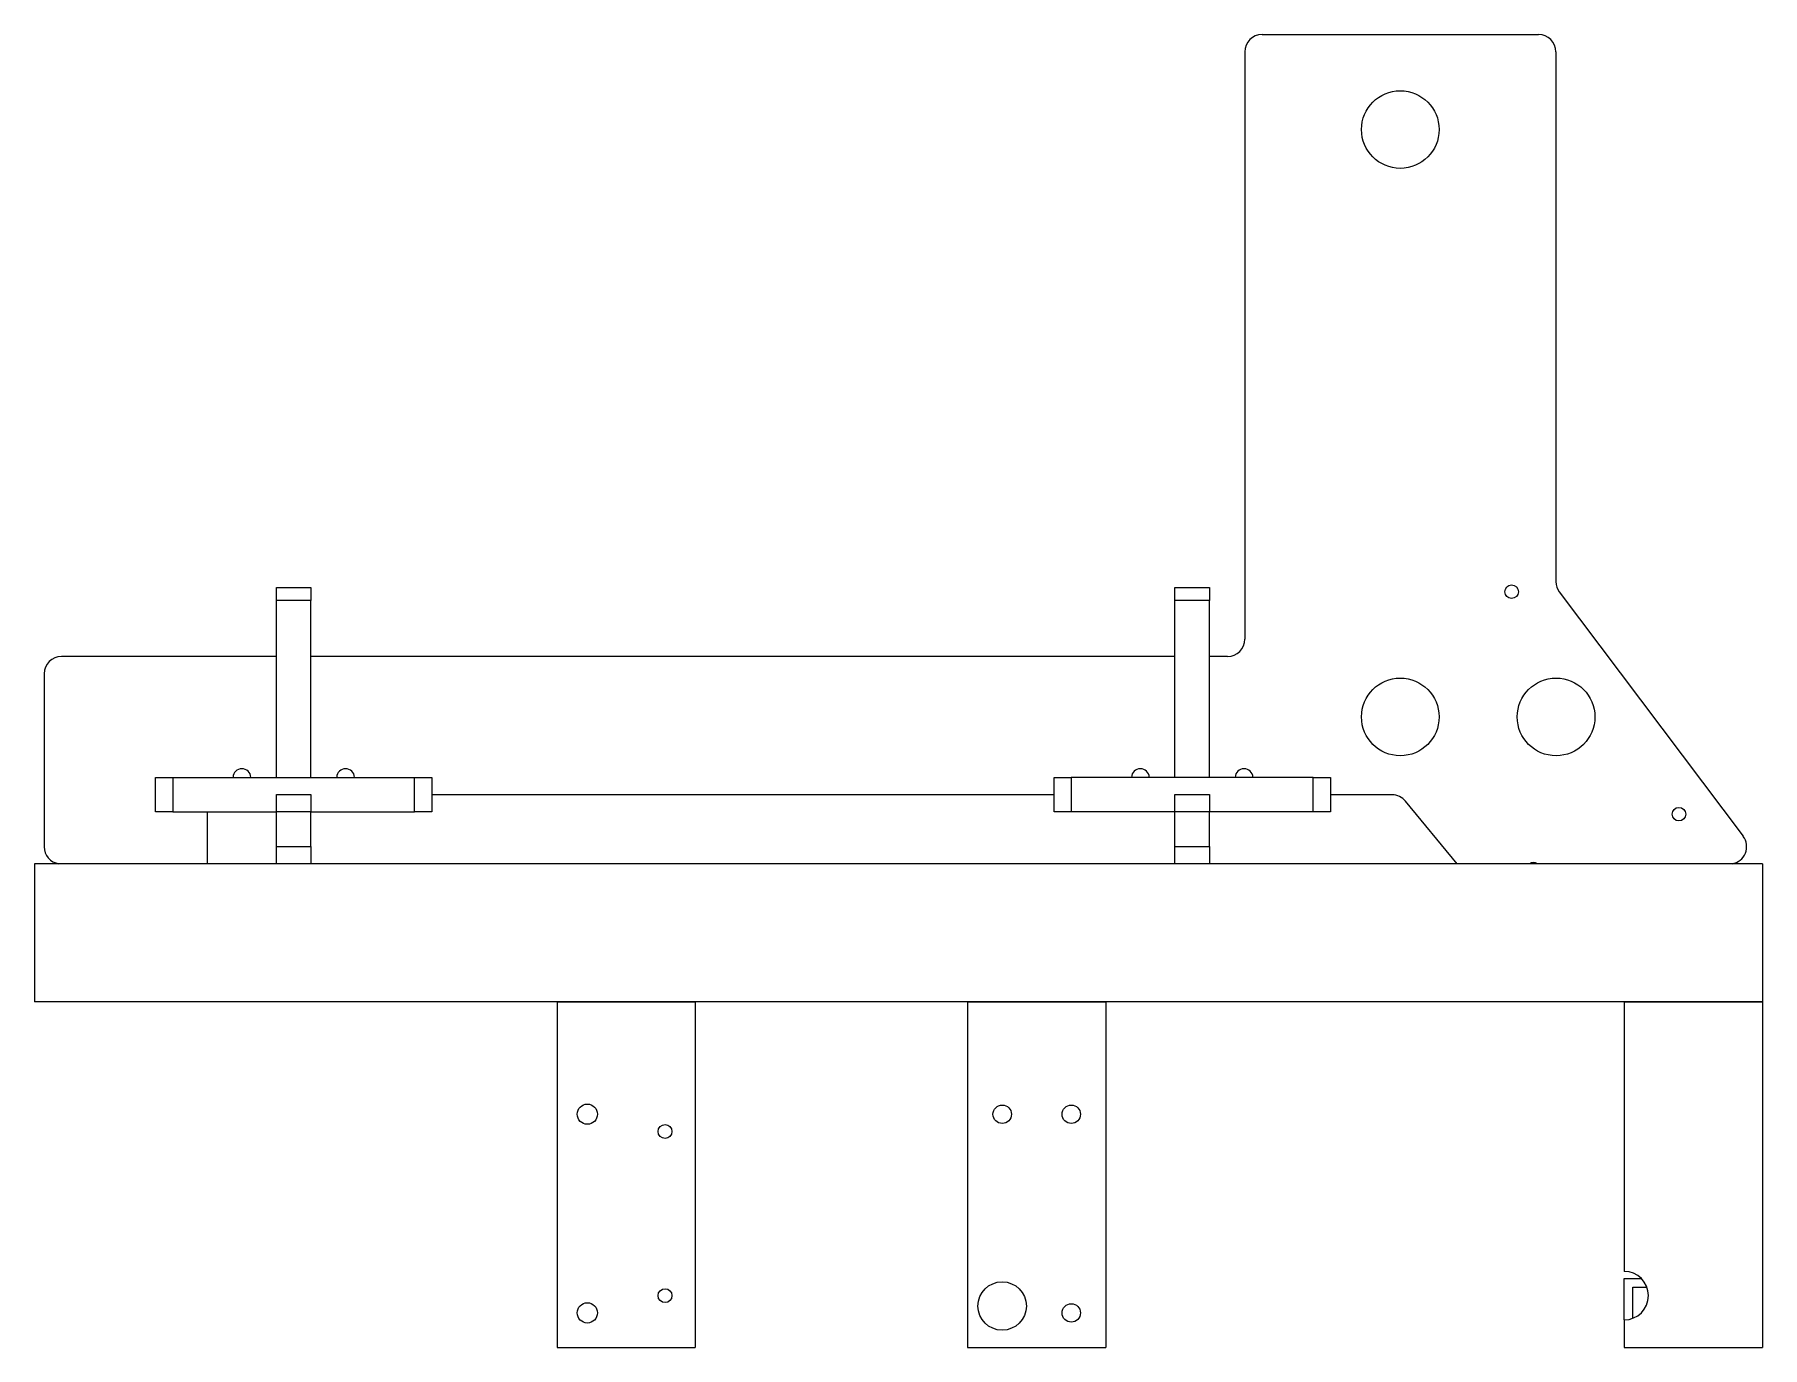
# Model space of a CAD drawing. Header units: inches. Extents: x 0.01 to 9.97, y 0 to 7.75.
# Drawn here: x 4.512 to 6.596, y 5.978 to 7.561 of the extents above; entities that cross this region are included whole.
import ezdxf

# ---------------------------------------------------------------- set-up
doc = ezdxf.new("R2010")
doc.units = ezdxf.units.IN
doc.header["$MEASUREMENT"] = 0

msp = doc.modelspace()

# ---------------------------------------------------------------- linework, layer by layer
at = {"color": 7, "linetype": 'Continuous', "lineweight": 15}
for p, q in [((5.9922, 7.5608), (6.3256, 7.5608)), ((5.9714, 7.54), (5.9714, 6.8317)), ((6.3464, 7.54), (6.3464, 6.9011)), ((4.8039, 6.8942), (4.8455, 6.8942)), ((4.8039, 6.8784), (4.8039, 6.8942)), ((4.8455, 6.8784), (4.8039, 6.8784)), ((4.8039, 6.665), (4.8039, 6.8784)), ((4.8455, 6.8942), (4.8455, 6.8784)), ((4.8455, 6.665), (4.8455, 6.8784)), ((5.8872, 6.8942), (5.9289, 6.8942)), ((5.8872, 6.8784), (5.8872, 6.8942)), ((5.9289, 6.8784), (5.8872, 6.8784)), ((5.8872, 6.665), (5.8872, 6.8784)), ((5.9289, 6.8942), (5.9289, 6.8784)), ((5.9289, 6.665), (5.9289, 6.8784)), ((6.3506, 6.8886), (6.5723, 6.594)), ((4.8039, 6.8108), (4.5446, 6.8108)), ((5.8872, 6.8108), (4.8455, 6.8108)), ((5.9506, 6.8108), (5.9289, 6.8108)), ((4.5237, 6.79), (4.5237, 6.5814)), ((4.658, 6.6233), (4.658, 6.665)), ((4.658, 6.665), (4.6789, 6.665)), ((4.6789, 6.665), (4.6789, 6.6233)), ((4.6789, 6.665), (4.9705, 6.665)), ((4.9705, 6.6233), (4.9705, 6.665)), ((4.9705, 6.665), (4.9914, 6.665)), ((4.9914, 6.665), (4.9914, 6.6233)), ((5.7414, 6.6233), (5.7414, 6.665)), ((5.7414, 6.665), (5.7622, 6.665)), ((5.7622, 6.665), (5.7622, 6.6233)), ((6.0539, 6.665), (5.7622, 6.665)), ((6.0539, 6.6233), (6.0539, 6.665)), ((6.0539, 6.665), (6.0747, 6.665)), ((6.0747, 6.665), (6.0747, 6.6233)), ((4.8039, 6.6442), (4.8455, 6.6442)), ((4.8039, 6.6233), (4.8039, 6.6442)), ((4.8455, 6.6442), (4.8455, 6.6233)), ((5.7414, 6.6439), (4.9914, 6.6439)), ((5.8872, 6.6442), (5.9289, 6.6442)), ((5.8872, 6.6233), (5.8872, 6.6442)), ((5.9289, 6.6442), (5.9289, 6.6233)), ((6.1491, 6.6439), (6.0747, 6.6439)), ((6.2273, 6.5608), (6.1652, 6.6363)), ((4.6789, 6.6233), (4.658, 6.6233)), ((4.6789, 6.6233), (4.8039, 6.6233)), ((4.7205, 6.6231), (4.7205, 6.5608)), ((4.8039, 6.5817), (4.8039, 6.6233)), ((4.8455, 6.6233), (4.8039, 6.6233)), ((4.8455, 6.6233), (4.9705, 6.6233)), ((4.8455, 6.5817), (4.8455, 6.6233)), ((4.9914, 6.6233), (4.9705, 6.6233)), ((5.7622, 6.6233), (5.7414, 6.6233)), ((5.8872, 6.6233), (5.7622, 6.6233)), ((5.9289, 6.6233), (5.8872, 6.6233)), ((5.8872, 6.5817), (5.8872, 6.6233)), ((6.0539, 6.6233), (5.9289, 6.6233)), ((5.9289, 6.5817), (5.9289, 6.6233)), ((6.0747, 6.6233), (6.0539, 6.6233)), ((4.8039, 6.5817), (4.8455, 6.5817)), ((4.8039, 6.5608), (4.8039, 6.5817)), ((4.8455, 6.5817), (4.8455, 6.5608)), ((5.8872, 6.5817), (5.9289, 6.5817)), ((5.8872, 6.5608), (5.8872, 6.5817)), ((5.9289, 6.5817), (5.9289, 6.5608)), ((6.5955, 6.5608), (4.5122, 6.5608)), ((4.5122, 6.5608), (4.5122, 6.3942)), ((6.5955, 6.5608), (6.5955, 6.3942)), ((6.5955, 6.3942), (4.5122, 6.3942)), ((5.1422, 6.3942), (5.3089, 6.3942)), ((5.1422, 6.3942), (5.1422, 5.9775)), ((5.3089, 6.3942), (5.3089, 5.9775)), ((5.6372, 6.3942), (5.6372, 5.9775)), ((5.6372, 6.3942), (5.8039, 6.3942)), ((5.8039, 6.3942), (5.8039, 5.9775)), ((6.4289, 6.3942), (6.4289, 6.0692)), ((6.4289, 6.3942), (6.5955, 6.3942)), ((6.5955, 6.3942), (6.5955, 5.9775)), ((6.4289, 6.0108), (6.4289, 6.0608)), ((6.4289, 6.0608), (6.4493, 6.0608)), ((6.4393, 6.0128), (6.4393, 6.0504)), ((6.4393, 6.0504), (6.4561, 6.0504)), ((6.4289, 6.0108), (6.4289, 5.9775)), ((5.1422, 5.9775), (5.3089, 5.9775)), ((5.6372, 5.9775), (5.8039, 5.9775)), ((6.4289, 5.9775), (6.5955, 5.9775))]:
    msp.add_line(p, q, dxfattribs=at)
for centre, radius in [((6.1589, 7.4463), 0.0468), ((6.2931, 6.8889), 0.00817), ((6.1589, 6.7379), 0.0468), ((6.3467, 6.7379), 0.0468), ((6.4949, 6.6206), 0.00817), ((5.1787, 6.2588), 0.0122), ((5.6789, 6.2588), 0.0111), ((5.7622, 6.2588), 0.0111), ((5.2724, 6.2379), 0.00838), ((5.2724, 6.04), 0.00838), ((5.6789, 6.0275), 0.0292), ((5.1787, 6.0192), 0.0122), ((5.7622, 6.0192), 0.0111)]:
    msp.add_circle(centre, radius, dxfattribs=at)
for centre, radius, start, end in [((5.9922, 7.54), 0.0208, 90, 180), ((6.3256, 7.54), 0.0208, 0, 90), ((6.3672, 6.9011), 0.0208, 180, 216.9629), ((5.9506, 6.8317), 0.0208, 270, 0), ((4.5446, 6.79), 0.0208, 90, 180), ((4.7622, 6.6648), 0.0107, 1.3378, 178.6622), ((4.8872, 6.6648), 0.0107, 1.3378, 178.6622), ((5.8455, 6.6648), 0.0107, 1.3378, 178.6622), ((5.9705, 6.6648), 0.0107, 1.3378, 178.6622), ((6.1491, 6.6231), 0.0208, 39.444, 90), ((6.5557, 6.5814), 0.0208, 278.8851, 36.9629), ((4.5446, 6.5814), 0.0208, 180, 261.1149), ((6.3196, 6.5542), 0.00817, 54.7992, 125.2008), ((6.4289, 6.04), 0.0292, 270, 90)]:
    msp.add_arc(centre, radius, start, end, dxfattribs=at)

doc.saveas('drawing.dxf')
